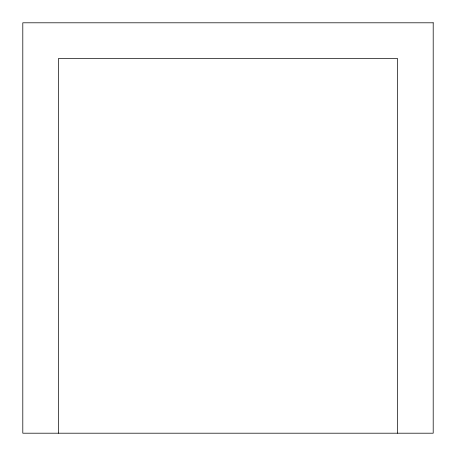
<?xml version="1.0" encoding="UTF-8"?>
<svg xmlns="http://www.w3.org/2000/svg" width="456" height="456" viewBox="0 0 456 456"><rect width="100%" height="100%" fill="white"/><g stroke="black" fill="none" stroke-linecap="round" stroke-linejoin="round"><path stroke-width="0.68" d="M397.512 433.2L397.512 58.488L58.488 58.488L58.488 433.2M433.2 22.8L22.8 22.8L22.8 433.2L433.2 433.2L433.2 22.8"/></g></svg>
